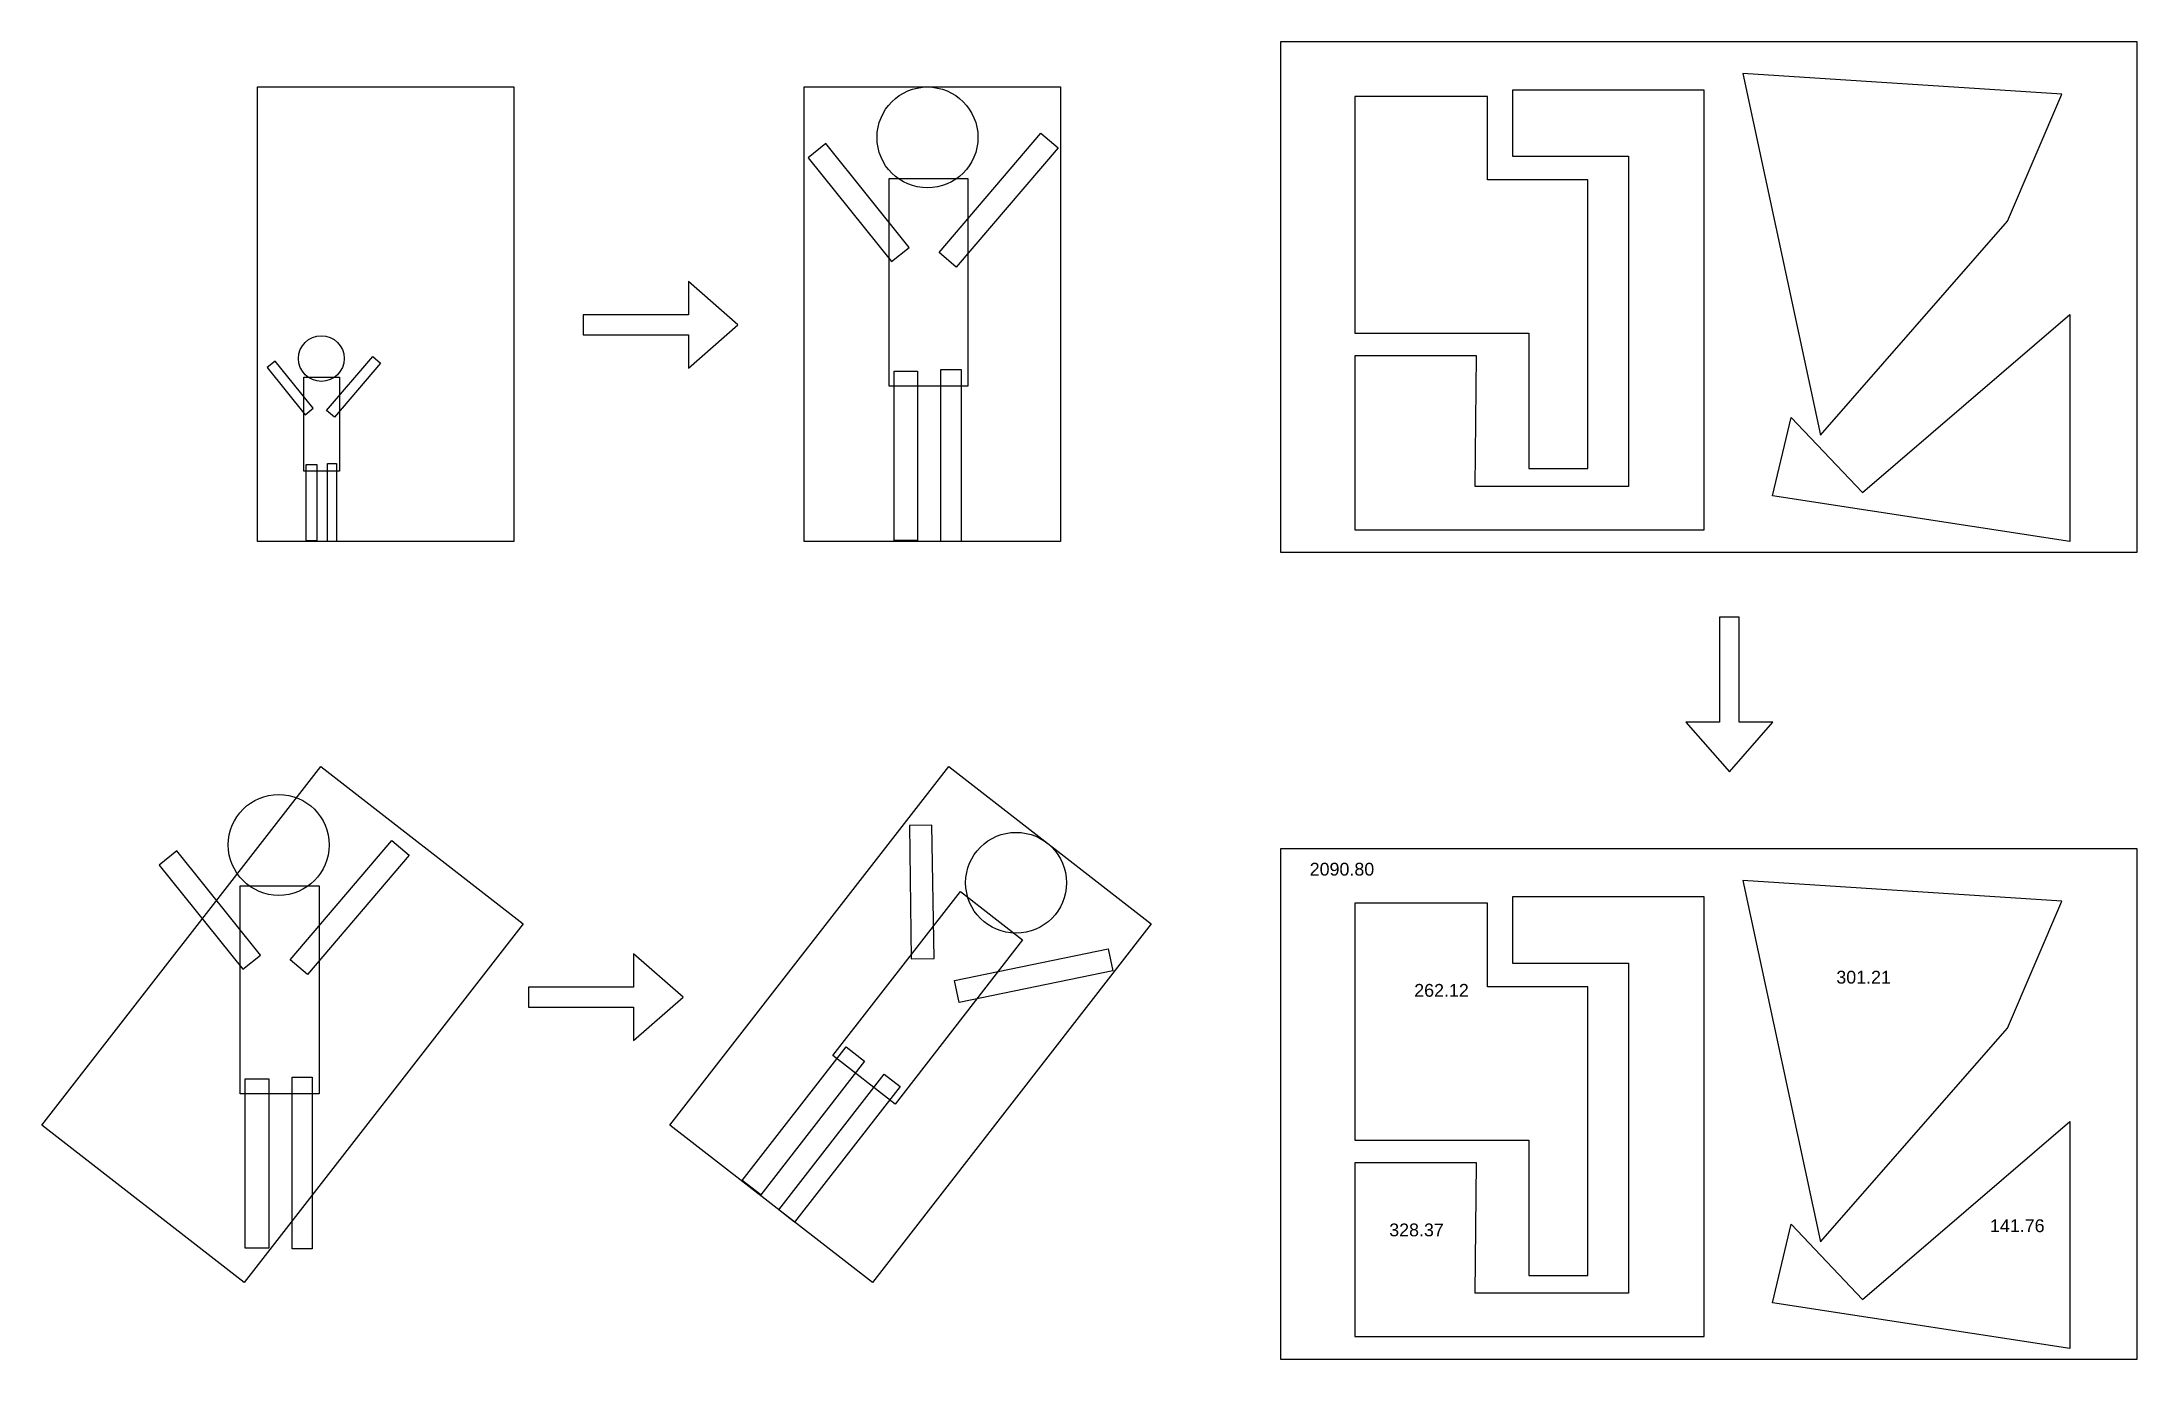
# Model space of a CAD drawing. Header units: inches. Extents: x 34 to 179, y -40 to 51.
import ezdxf

# ---------------------------------------------------------------- set-up
doc = ezdxf.new("R2010")
doc.units = ezdxf.units.IN
doc.header["$MEASUREMENT"] = 0
doc.styles.get("Standard").update_dxf_attribs({"font": 'arial.ttf'})

msp = doc.modelspace()

# ---------------------------------------------------------------- linework, layer by layer
for points in [[(120.04, 15.43), (179.29, 15.43), (179.29, 50.72), (120.04, 50.72)], [(49.26, 47.6), (67, 47.6), (67, 16.17), (49.26, 16.17)], [(87.07, 47.6), (104.81, 47.6), (104.81, 16.17), (87.07, 16.17)], [(94.34, 36.49), (88.58, 43.69), (87.35, 42.71), (93.12, 35.52)], [(96.41, 36.16), (103.44, 44.41), (104.64, 43.4), (97.6, 35.15)], [(92.95, 41.27), (98.4, 41.27), (98.4, 26.9), (92.95, 26.9)], [(53.11, 25.38), (50.49, 28.63), (49.94, 28.19), (52.55, 24.93)], [(54.04, 25.22), (57.23, 28.96), (57.77, 28.5), (54.58, 24.76)], [(93.3, 27.94), (94.92, 27.94), (94.92, 16.23), (93.3, 16.23)], [(96.54, 28.06), (97.93, 28.06), (97.93, 16.17), (96.54, 16.17)], [(52.47, 27.54), (54.94, 27.54), (54.94, 21.03), (52.47, 21.03)], [(52.63, 21.5), (53.37, 21.5), (53.37, 16.2), (52.63, 16.2)], [(54.1, 21.55), (54.73, 21.55), (54.73, 16.17), (54.1, 16.17)], [(53.64, 0.6), (67.64, -10.28), (48.35, -35.09), (34.35, -24.21)], [(97.08, 0.6), (111.09, -10.28), (91.8, -35.09), (77.79, -24.21)], [(96.06, -12.67), (95.92, -3.45), (94.36, -3.47), (94.49, -12.69)], [(49.46, -12.44), (43.69, -5.24), (42.47, -6.22), (48.24, -13.42)], [(51.53, -12.77), (58.56, -4.52), (59.75, -5.54), (52.72, -13.79)], [(120.04, -40.38), (179.29, -40.38), (179.29, -5.09), (120.04, -5.09)], [(48.07, -7.66), (53.52, -7.66), (53.52, -22.04), (48.07, -22.04)], [(97.89, -8.04), (102.19, -11.39), (93.37, -22.74), (89.07, -19.39)], [(97.48, -14.2), (108.1, -12), (108.42, -13.54), (97.8, -15.73)], [(89.98, -18.78), (91.26, -19.78), (84.08, -29.02), (82.79, -28.02)], [(48.41, -20.99), (50.04, -20.99), (50.04, -32.7), (48.41, -32.7)], [(51.66, -20.88), (53.05, -20.88), (53.05, -32.76), (51.66, -32.76)], [(92.62, -20.68), (93.71, -21.54), (86.42, -30.92), (85.32, -30.06)]]:
    msp.add_lwpolyline(points, close=True)
for points in [[(152.02, 48.54), (157.38, 23.53), (170.33, 38.31), (174.09, 47.1), (152.02, 48.54)], [(125.17, 29), (125.17, 16.98), (149.33, 16.98), (149.33, 47.39), (136.07, 47.39), (136.07, 42.81), (144.11, 42.81), (144.11, 19.98), (133.5, 19.98), (133.6, 29), (125.17, 29)], [(125.17, 46.95), (125.17, 30.58), (137.2, 30.58), (137.2, 21.22), (141.29, 21.22), (141.29, 41.18), (134.34, 41.18), (134.34, 46.95), (125.17, 46.95)], [(71.79, 30.46), (79.07, 30.46), (79.07, 28.15), (82.5, 31.15), (79.07, 34.15), (79.07, 31.84), (71.79, 31.84), (71.79, 30.46)], [(155.36, 24.74), (160.3, 19.56), (174.64, 31.87), (174.64, 16.16), (154.06, 19.32), (155.36, 24.74)], [(150.39, 10.94), (150.39, 3.66), (148.08, 3.66), (151.08, 0.23), (154.08, 3.66), (151.77, 3.66), (151.77, 10.94), (150.39, 10.94)], [(125.17, -26.81), (125.17, -38.83), (149.33, -38.83), (149.33, -8.42), (136.07, -8.42), (136.07, -13), (144.11, -13), (144.11, -35.83), (133.5, -35.83), (133.6, -26.81), (125.17, -26.81)], [(152.02, -7.27), (157.38, -32.28), (170.33, -17.5), (174.09, -8.71), (152.02, -7.27)], [(125.17, -8.86), (125.17, -25.23), (137.2, -25.23), (137.2, -34.59), (141.29, -34.59), (141.29, -14.63), (134.34, -14.63), (134.34, -8.86), (125.17, -8.86)], [(68, -16.04), (75.28, -16.04), (75.28, -18.35), (78.71, -15.35), (75.28, -12.35), (75.28, -14.67), (68, -14.67), (68, -16.04)], [(155.36, -31.06), (160.3, -36.25), (174.64, -23.94), (174.64, -39.65), (154.06, -36.49), (155.36, -31.06)]]:
    msp.add_lwpolyline(points)
for centre, radius in [((95.61, 44.11), 3.49), ((53.68, 28.82), 1.58), ((50.73, -4.82), 3.49), ((101.74, -7.44), 3.49)]:
    msp.add_circle(centre, radius)

# ---------------------------------------------------------------- texts
for s, p in [('2090.80', (122.05, -6.94)), ('262.12', (129.28, -15.32)), ('301.21', (158.48, -14.41)), ('328.37', (127.55, -31.89)), ('141.76', (169.11, -31.6))]:
    msp.add_text(s, height=0.884).set_placement(p)

doc.saveas('drawing.dxf')
